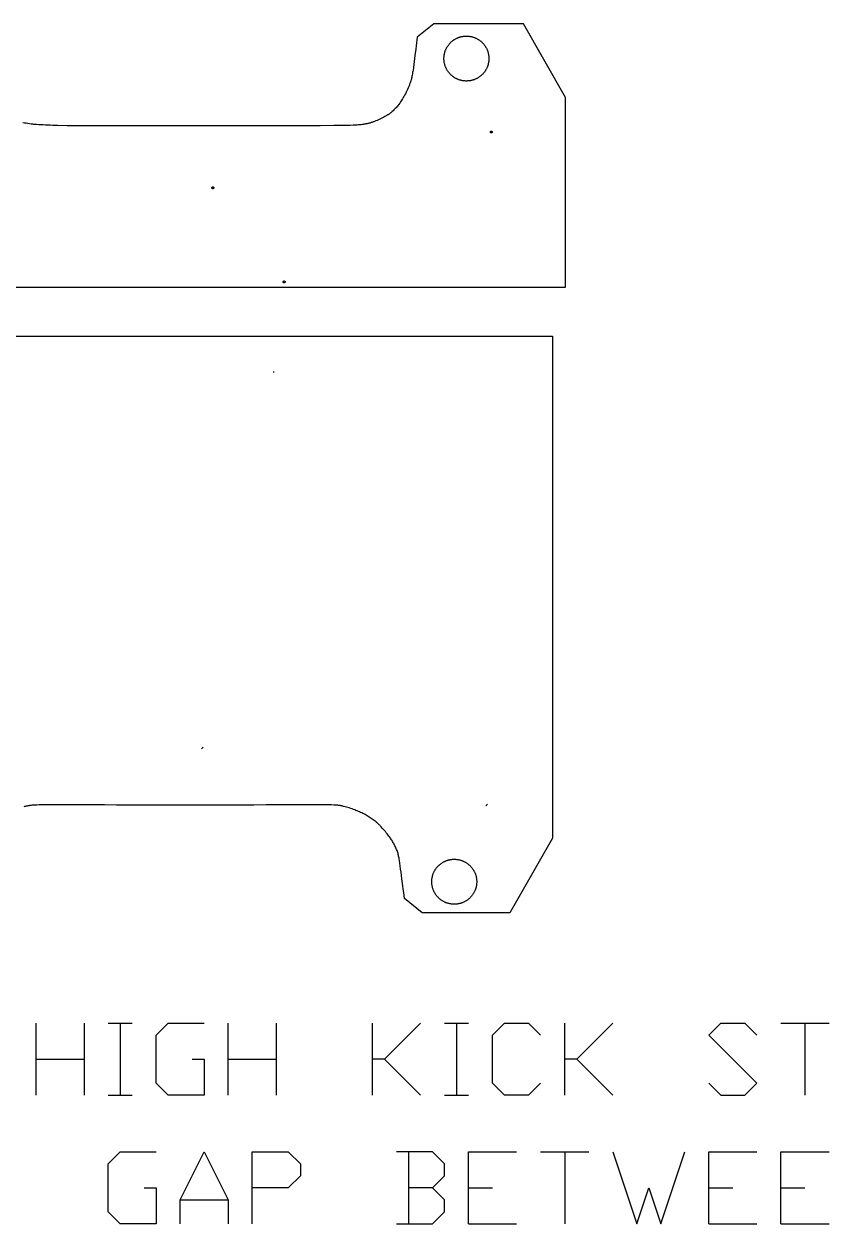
# Model space of a CAD drawing. Extents: x -900 to 7408, y -3188 to 1710.
# Drawn here: x 1673 to 3375, y -3188 to -653 of the extents above; entities that cross this region are included whole.
import ezdxf

# ---------------------------------------------------------------- set-up
doc = ezdxf.new("R2010")
doc.units = 0
doc.layers.add('Default_Layer', color=1, linetype='CONTINUOUS')

msp = doc.modelspace()

# ---------------------------------------------------------------- linework, layer by layer
at = {"layer": 'Default_Layer'}
for points in [[(1355.8, -1208.6), (1843.2, -1208.6), (2330.6, -1208.6), (2818, -1208.6), (2818, -808.3), (2729.2, -652.8), (2540, -652.8), (2504.8, -680.8), (2503.9, -686.7), (2503.1, -692.9), (2502.3, -699.2), (2501.4, -705.8), (2499.8, -719), (2499, -725.6), (2498.2, -732), (2497.3, -738.3), (2496.5, -744.4), (2495.7, -750.2), (2495.2, -752.9), (2494.8, -755.6), (2494.4, -758.1), (2493.9, -760.6), (2493.5, -762.9), (2493.1, -765.1), (2492.6, -767.1), (2492.2, -769), (2491.7, -770.7), (2491.3, -772.3), (2490.8, -773.8), (2490.3, -775.3), (2489.7, -776.9), (2489.2, -778.4), (2488.6, -780), (2488, -781.5), (2487.4, -783.1), (2486.7, -784.7), (2486.1, -786.2), (2485.4, -787.8), (2484, -790.9), (2482.5, -794), (2481.1, -797.1), (2479.6, -800.1), (2478, -802.9), (2476.5, -805.7), (2475, -808.3), (2473.6, -810.8), (2472.1, -813.2), (2470.8, -815.3), (2469.5, -817.2), (2468.2, -819.1), (2466.9, -820.9), (2465.5, -822.7), (2464.2, -824.4), (2462.7, -826.2), (2461.3, -827.9), (2459.8, -829.6), (2458.3, -831.2), (2456.8, -832.8), (2455.2, -834.4), (2453.6, -836), (2451.9, -837.5), (2450.2, -838.9), (2448.5, -840.4), (2447.6, -841), (2446.7, -841.7), (2445.9, -842.4), (2445, -843), (2444, -843.7), (2443, -844.4), (2442, -845), (2441, -845.7), (2439.9, -846.4), (2438.7, -847), (2437.6, -847.7), (2436.4, -848.4), (2433.9, -849.8), (2431.3, -851.1), (2428.6, -852.5), (2425.8, -853.8), (2423, -855.1), (2420.1, -856.3), (2417.2, -857.5), (2414.3, -858.6), (2412.8, -859.2), (2411.4, -859.7), (2409.9, -860.2), (2408.5, -860.7), (2407.1, -861.1), (2405.6, -861.6), (2404.2, -862), (2402.9, -862.4), (2401.5, -862.8), (2400.1, -863.1), (2398.7, -863.4), (2397.3, -863.7), (2395.9, -864), (2394.5, -864.3), (2393.1, -864.5), (2391.7, -864.7), (2390.3, -865), (2388.9, -865.1), (2386, -865.5), (2383.2, -865.8), (2380.3, -866), (2377.5, -866.3), (2374.6, -866.4), (2371.7, -866.6), (2368.9, -866.7), (2363.1, -867), (2357.4, -867.3), (2356.3, -867.3), (2354.4, -867.3), (2348.5, -867.4), (2339.8, -867.5), (2328.6, -867.5), (2299.2, -867.7), (2261.9, -867.7), (2218.2, -867.8), (2169.8, -867.9), (2118.1, -867.9), (2064.7, -867.9), (2011.2, -867.9), (1959.1, -867.9), (1910.1, -867.9), (1865.6, -867.9), (1827.2, -867.8), (1796.5, -867.7), (1775, -867.7), (1768.3, -867.6), (1764.4, -867.6), (1744.4, -867.1), (1734, -866.9), (1728.8, -866.7), (1723.7, -866.5), (1718.7, -866.4), (1713.7, -866.1), (1709, -865.9), (1704.4, -865.6), (1700, -865.3), (1697.9, -865.1), (1695.9, -864.9), (1693.9, -864.8), (1692, -864.6), (1690.2, -864.3), (1688.5, -864.1), (1681.5, -863.2), (1678, -862.6), (1674.4, -862.1), (1670.9, -861.5)], [(354.3, -1312), (2790.4, -1312), (2790.4, -2372.9), (2700.6, -2530.6), (2515.2, -2530.6), (2477.8, -2500), (2476.9, -2493.8), (2476, -2487.2), (2475.1, -2480.3), (2474.2, -2473.2), (2472.3, -2458.8), (2470.4, -2444.5), (2469.5, -2437.7), (2468.6, -2431.3), (2467.7, -2425.3), (2466.9, -2419.7), (2466.5, -2417.2), (2466.1, -2414.8), (2465.7, -2412.7), (2465.3, -2410.7), (2465, -2408.9), (2464.6, -2407.3), (2464.3, -2405.9), (2464, -2404.8), (2463.3, -2402.7), (2462.6, -2400.7), (2461.9, -2398.7), (2461.1, -2396.7), (2460.3, -2394.8), (2459.4, -2392.8), (2458.6, -2390.9), (2457.6, -2389), (2456.7, -2387), (2455.7, -2385.2), (2454.7, -2383.3), (2453.6, -2381.4), (2452.5, -2379.6), (2451.4, -2377.8), (2450.3, -2376), (2449.1, -2374.2), (2447.8, -2372.3), (2446.4, -2370.3), (2444.8, -2368.1), (2443.1, -2365.9), (2441.2, -2363.5), (2439.2, -2361.1), (2437.2, -2358.6), (2435.1, -2356.1), (2432.9, -2353.6), (2430.7, -2351.1), (2428.5, -2348.7), (2426.2, -2346.4), (2425.2, -2345.3), (2424.1, -2344.2), (2423, -2343.2), (2421.9, -2342.1), (2420.9, -2341.1), (2419.8, -2340.2), (2418.8, -2339.3), (2417.8, -2338.4), (2415.8, -2336.8), (2413.8, -2335.2), (2411.7, -2333.7), (2409.6, -2332.1), (2407.5, -2330.7), (2405.3, -2329.3), (2403.1, -2327.9), (2400.9, -2326.5), (2398.7, -2325.2), (2396.4, -2323.9), (2394.2, -2322.7), (2391.9, -2321.5), (2389.6, -2320.3), (2387.2, -2319.2), (2384.9, -2318.1), (2382.6, -2317), (2380.1, -2315.9), (2377.6, -2314.9), (2375, -2313.8), (2372.4, -2312.8), (2369.6, -2311.8), (2366.8, -2310.8), (2363.9, -2309.8), (2361, -2308.8), (2358, -2307.9), (2355, -2307), (2352, -2306.2), (2349, -2305.5), (2347.5, -2305.1), (2346, -2304.8), (2344.5, -2304.5), (2343, -2304.1), (2341.5, -2303.9), (2340, -2303.6), (2338.5, -2303.3), (2337.1, -2303.1), (2336.2, -2303), (2335.1, -2302.9), (2333.7, -2302.8), (2332, -2302.7), (2330.1, -2302.6), (2328, -2302.6), (2323.1, -2302.4), (2317.3, -2302.3), (2310.6, -2302.2), (2303.2, -2302.2), (2295.1, -2302.1), (2286.3, -2302.1), (2276.8, -2302.1), (2256.3, -2302.1), (2233.9, -2302.1), (2210, -2302.2), (2185, -2302.3), (2159.3, -2302.5), (2107.6, -2302.8), (2082.3, -2302.9), (2058, -2303), (2035, -2303.1), (2013.8, -2303.1), (1992.6, -2303.1), (1969.7, -2303), (1945.5, -2302.9), (1920.4, -2302.8), (1869, -2302.5), (1843.5, -2302.3), (1818.7, -2302.2), (1794.9, -2302.1), (1772.5, -2302), (1752, -2302), (1742.5, -2302), (1733.7, -2302.1), (1725.5, -2302.1), (1718, -2302.2), (1711.2, -2302.3), (1705.3, -2302.4), (1700.2, -2302.5), (1698, -2302.6), (1696, -2302.7), (1694.3, -2302.8), (1692.8, -2302.9), (1691.5, -2303), (1690.5, -2303.1), (1688.8, -2303.3), (1687, -2303.6), (1685.2, -2303.9), (1683.5, -2304.2), (1681.7, -2304.5), (1679.9, -2304.8), (1678.1, -2305.2), (1676.3, -2305.6), (1674.5, -2306), (1672.7, -2306.4)], [(2199.9, -1387.4), (2202.1, -1387.4)], [(2048.6, -2183.9), (2052.3, -2180.2)], [(2652.8, -2301), (2649.3, -2304.6)], [(1698.7, -2915.4), (1698.7, -2763)], [(1800.3, -2763), (1800.3, -2915.4)], [(1851.1, -2763), (1901.9, -2763)], [(1876.5, -2763), (1876.5, -2915.4)], [(2028.9, -2839.2), (2054.3, -2839.2), (2054.3, -2915.4), (1978.1, -2915.4), (1952.7, -2890), (1952.7, -2788.4), (1978.1, -2763), (2054.3, -2763)], [(2105.1, -2915.4), (2105.1, -2763)], [(2206.7, -2763), (2206.7, -2915.4)], [(2409.9, -2915.4), (2409.9, -2763)], [(2511.5, -2763), (2435.3, -2839.2), (2409.9, -2839.2)], [(2562.3, -2763), (2613.1, -2763)], [(2587.7, -2763), (2587.7, -2915.4)], [(2765.5, -2890), (2740.1, -2915.4), (2689.3, -2915.4), (2663.9, -2890), (2663.9, -2788.4), (2689.3, -2763), (2740.1, -2763), (2765.5, -2788.4)], [(2816.3, -2915.4), (2816.3, -2763)], [(2917.9, -2763), (2841.7, -2839.2), (2816.3, -2839.2)], [(3121.1, -2890), (3146.5, -2915.4), (3197.3, -2915.4), (3222.7, -2890), (3121.1, -2788.4), (3146.5, -2763), (3197.3, -2763), (3222.7, -2788.4)], [(3273.5, -2763), (3375.1, -2763)], [(3324.3, -2763), (3324.3, -2915.4)], [(1698.7, -2839.2), (1800.3, -2839.2)], [(2105.1, -2839.2), (2206.7, -2839.2)], [(2435.3, -2839.2), (2511.5, -2915.4)], [(2841.7, -2839.2), (2917.9, -2915.4)], [(1851.1, -2915.4), (1901.9, -2915.4)], [(2562.3, -2915.4), (2613.1, -2915.4)], [(1927.3, -3111.3), (1952.7, -3111.3), (1952.7, -3187.5), (1876.5, -3187.5), (1851.1, -3162.1), (1851.1, -3060.5), (1876.5, -3035.1), (1952.7, -3035.1)], [(2003.5, -3187.5), (2003.5, -3136.7), (2054.3, -3035.1), (2105.1, -3136.7), (2105.1, -3187.5)], [(2155.9, -3187.5), (2155.9, -3035.1), (2232.1, -3035.1), (2257.5, -3060.5), (2257.5, -3085.9), (2232.1, -3111.3), (2155.9, -3111.3)], [(2536.9, -3111.3), (2562.3, -3085.9), (2562.3, -3060.5), (2536.9, -3035.1), (2460.7, -3035.1)], [(2486.1, -3035.1), (2486.1, -3187.5)], [(2613.1, -3187.5), (2613.1, -3035.1), (2714.7, -3035.1)], [(2765.5, -3035.1), (2867.1, -3035.1)], [(2816.3, -3035.1), (2816.3, -3187.5)], [(2917.9, -3035.1), (2968.7, -3187.5), (2994.1, -3111.3), (3019.5, -3187.5), (3070.3, -3035.1)], [(3121.1, -3187.5), (3121.1, -3035.1), (3222.7, -3035.1)], [(3273.5, -3187.5), (3273.5, -3035.1), (3375.1, -3035.1)], [(2460.7, -3187.5), (2536.9, -3187.5), (2562.3, -3162.1), (2562.3, -3136.7), (2536.9, -3111.3), (2486.1, -3111.3)], [(2613.1, -3111.3), (2663.9, -3111.3)], [(3121.1, -3111.3), (3171.9, -3111.3)], [(3273.5, -3111.3), (3324.3, -3111.3)], [(2003.5, -3136.7), (2105.1, -3136.7)], [(2613.1, -3187.5), (2714.7, -3187.5)], [(3121.1, -3187.5), (3222.7, -3187.5)], [(3273.5, -3187.5), (3375.1, -3187.5)]]:
    msp.add_lwpolyline(points, dxfattribs=at)
for points in [[(2561.1, -725.8), (2561.1, -724.6), (2561.1, -723.4), (2561.2, -722.2), (2561.3, -721), (2561.5, -719.8), (2561.6, -718.6), (2561.8, -717.4), (2562, -716.2), (2562.3, -715.1), (2562.6, -713.9), (2562.9, -712.8), (2563.2, -711.7), (2563.6, -710.6), (2564, -709.5), (2564.4, -708.4), (2564.8, -707.3), (2565.3, -706.3), (2565.8, -705.2), (2566.3, -704.2), (2566.8, -703.2), (2567.4, -702.2), (2567.9, -701.2), (2568.6, -700.2), (2569.2, -699.3), (2569.8, -698.3), (2570.5, -697.4), (2571.2, -696.5), (2571.9, -695.6), (2572.7, -694.7), (2573.4, -693.9), (2574.2, -693), (2575, -692.2), (2575.8, -691.4), (2576.6, -690.6), (2577.5, -689.9), (2578.4, -689.2), (2579.2, -688.4), (2580.2, -687.7), (2581.1, -687.1), (2582, -686.4), (2583, -685.8), (2583.9, -685.2), (2584.9, -684.6), (2585.9, -684), (2586.9, -683.5), (2588, -683), (2589, -682.5), (2590.1, -682), (2591.2, -681.6), (2592.2, -681.2), (2593.3, -680.8), (2594.4, -680.4), (2595.6, -680.1), (2596.7, -679.8), (2597.8, -679.5), (2599, -679.3), (2600.2, -679.1), (2601.3, -678.9), (2602.5, -678.7), (2603.7, -678.6), (2604.9, -678.4), (2606.1, -678.4), (2607.3, -678.3), (2608.6, -678.3), (2609.8, -678.3), (2611, -678.4), (2612.2, -678.4), (2613.4, -678.6), (2614.6, -678.7), (2615.8, -678.9), (2617, -679.1), (2618.1, -679.3), (2619.3, -679.5), (2620.4, -679.8), (2621.6, -680.1), (2622.7, -680.4), (2623.8, -680.8), (2624.9, -681.2), (2626, -681.6), (2627.1, -682), (2628.1, -682.5), (2629.2, -683), (2630.2, -683.5), (2631.2, -684), (2632.2, -684.6), (2633.2, -685.2), (2634.2, -685.8), (2635.1, -686.4), (2636.1, -687.1), (2637, -687.7), (2637.9, -688.4), (2638.8, -689.2), (2639.7, -689.9), (2640.5, -690.6), (2641.3, -691.4), (2642.2, -692.2), (2643, -693), (2643.7, -693.9), (2644.5, -694.7), (2645.2, -695.6), (2645.9, -696.5), (2646.6, -697.4), (2647.3, -698.3), (2648, -699.3), (2648.6, -700.2), (2649.2, -701.2), (2649.8, -702.2), (2650.3, -703.2), (2650.9, -704.2), (2651.4, -705.2), (2651.9, -706.3), (2652.3, -707.3), (2652.8, -708.4), (2653.2, -709.5), (2653.6, -710.6), (2653.9, -711.7), (2654.3, -712.8), (2654.6, -713.9), (2654.9, -715.1), (2655.1, -716.2), (2655.3, -717.4), (2655.5, -718.6), (2655.7, -719.8), (2655.8, -721), (2655.9, -722.2), (2656, -723.4), (2656.1, -724.6), (2656.1, -725.8), (2656.1, -727), (2656, -728.3), (2655.9, -729.5), (2655.8, -730.7), (2655.7, -731.9), (2655.5, -733), (2655.3, -734.2), (2655.1, -735.4), (2654.9, -736.5), (2654.6, -737.7), (2654.3, -738.8), (2653.9, -739.9), (2653.6, -741), (2653.2, -742.1), (2652.8, -743.2), (2652.3, -744.3), (2651.9, -745.4), (2651.4, -746.4), (2650.9, -747.4), (2650.3, -748.5), (2649.8, -749.5), (2649.2, -750.4), (2648.6, -751.4), (2648, -752.4), (2647.3, -753.3), (2646.6, -754.2), (2645.9, -755.1), (2645.2, -756), (2644.5, -756.9), (2643.7, -757.7), (2643, -758.6), (2642.2, -759.4), (2641.3, -760.2), (2640.5, -761), (2639.7, -761.7), (2638.8, -762.5), (2637.9, -763.2), (2637, -763.9), (2636.1, -764.5), (2635.1, -765.2), (2634.2, -765.8), (2633.2, -766.4), (2632.2, -767), (2631.2, -767.6), (2630.2, -768.1), (2629.2, -768.6), (2628.1, -769.1), (2627.1, -769.6), (2626, -770), (2624.9, -770.4), (2623.8, -770.8), (2622.7, -771.2), (2621.6, -771.5), (2620.4, -771.8), (2619.3, -772.1), (2618.1, -772.3), (2617, -772.6), (2615.8, -772.8), (2614.6, -772.9), (2613.4, -773.1), (2612.2, -773.2), (2611, -773.2), (2609.8, -773.3), (2608.6, -773.3), (2607.3, -773.3), (2606.1, -773.2), (2604.9, -773.2), (2603.7, -773.1), (2602.5, -772.9), (2601.3, -772.8), (2600.2, -772.6), (2599, -772.3), (2597.8, -772.1), (2596.7, -771.8), (2595.6, -771.5), (2594.4, -771.2), (2593.3, -770.8), (2592.2, -770.4), (2591.2, -770), (2590.1, -769.6), (2589, -769.1), (2588, -768.6), (2586.9, -768.1), (2585.9, -767.6), (2584.9, -767), (2583.9, -766.4), (2583, -765.8), (2582, -765.2), (2581.1, -764.5), (2580.2, -763.9), (2579.2, -763.2), (2578.4, -762.5), (2577.5, -761.7), (2576.6, -761), (2575.8, -760.2), (2575, -759.4), (2574.2, -758.6), (2573.4, -757.7), (2572.7, -756.9), (2571.9, -756), (2571.2, -755.1), (2570.5, -754.2), (2569.8, -753.3), (2569.2, -752.4), (2568.6, -751.4), (2567.9, -750.4), (2567.4, -749.5), (2566.8, -748.5), (2566.3, -747.4), (2565.8, -746.4), (2565.3, -745.4), (2564.8, -744.3), (2564.4, -743.2), (2564, -742.1), (2563.6, -741), (2563.2, -739.9), (2562.9, -738.8), (2562.6, -737.7), (2562.3, -736.5), (2562, -735.4), (2561.8, -734.2), (2561.6, -733), (2561.5, -731.9), (2561.3, -730.7), (2561.2, -729.5), (2561.1, -728.3), (2561.1, -727), (2561.1, -725.8)], [(2659.2, -881), (2659.2, -880.8), (2659.2, -880.6), (2659.3, -880.4), (2659.4, -880.2), (2659.4, -880), (2659.5, -879.8), (2659.7, -879.7), (2659.8, -879.6), (2659.9, -879.4), (2660.1, -879.3), (2660.2, -879.2), (2660.4, -879.1), (2660.6, -879.1), (2660.8, -879), (2661, -879), (2661.2, -879), (2661.4, -879), (2661.6, -879), (2661.8, -879.1), (2662, -879.1), (2662.2, -879.2), (2662.3, -879.3), (2662.5, -879.4), (2662.6, -879.6), (2662.7, -879.7), (2662.9, -879.8), (2663, -880), (2663, -880.2), (2663.1, -880.4), (2663.2, -880.6), (2663.2, -880.8), (2663.2, -881), (2663.2, -881.2), (2663.2, -881.4), (2663.1, -881.6), (2663, -881.7), (2663, -881.9), (2662.9, -882.1), (2662.7, -882.2), (2662.6, -882.4), (2662.5, -882.5), (2662.3, -882.6), (2662.2, -882.7), (2662, -882.8), (2661.8, -882.9), (2661.6, -882.9), (2661.4, -883), (2661.2, -883), (2661, -883), (2660.8, -882.9), (2660.6, -882.9), (2660.4, -882.8), (2660.2, -882.7), (2660.1, -882.6), (2659.9, -882.5), (2659.8, -882.4), (2659.7, -882.2), (2659.5, -882.1), (2659.4, -881.9), (2659.4, -881.7), (2659.3, -881.6), (2659.2, -881.4), (2659.2, -881.2), (2659.2, -881)], [(2070.6, -998.9), (2070.6, -998.7), (2070.6, -998.5), (2070.6, -998.3), (2070.7, -998.1), (2070.8, -997.9), (2070.9, -997.8), (2071, -997.6), (2071.1, -997.5), (2071.3, -997.3), (2071.4, -997.2), (2071.6, -997.1), (2071.8, -997), (2072, -997), (2072.2, -996.9), (2072.4, -996.9), (2072.6, -996.9), (2072.8, -996.9), (2073, -996.9), (2073.2, -997), (2073.3, -997), (2073.5, -997.1), (2073.7, -997.2), (2073.8, -997.3), (2074, -997.5), (2074.1, -997.6), (2074.2, -997.8), (2074.3, -997.9), (2074.4, -998.1), (2074.5, -998.3), (2074.5, -998.5), (2074.5, -998.7), (2074.6, -998.9), (2074.5, -999.1), (2074.5, -999.3), (2074.5, -999.5), (2074.4, -999.7), (2074.3, -999.8), (2074.2, -1000), (2074.1, -1000.2), (2074, -1000.3), (2073.8, -1000.4), (2073.7, -1000.5), (2073.5, -1000.6), (2073.3, -1000.7), (2073.2, -1000.8), (2073, -1000.8), (2072.8, -1000.9), (2072.6, -1000.9), (2072.4, -1000.9), (2072.2, -1000.8), (2072, -1000.8), (2071.8, -1000.7), (2071.6, -1000.6), (2071.4, -1000.5), (2071.3, -1000.4), (2071.1, -1000.3), (2071, -1000.2), (2070.9, -1000), (2070.8, -999.8), (2070.7, -999.7), (2070.6, -999.5), (2070.6, -999.3), (2070.6, -999.1), (2070.6, -998.9)], [(2221.2, -1197.6), (2221.2, -1197.4), (2221.2, -1197.2), (2221.3, -1197), (2221.4, -1196.8), (2221.4, -1196.6), (2221.5, -1196.5), (2221.7, -1196.3), (2221.8, -1196.2), (2221.9, -1196), (2222.1, -1195.9), (2222.3, -1195.8), (2222.4, -1195.7), (2222.6, -1195.7), (2222.8, -1195.6), (2223, -1195.6), (2223.2, -1195.6), (2223.4, -1195.6), (2223.6, -1195.6), (2223.8, -1195.7), (2224, -1195.7), (2224.2, -1195.8), (2224.3, -1195.9), (2224.5, -1196), (2224.6, -1196.2), (2224.7, -1196.3), (2224.9, -1196.5), (2225, -1196.6), (2225, -1196.8), (2225.1, -1197), (2225.2, -1197.2), (2225.2, -1197.4), (2225.2, -1197.6), (2225.2, -1197.8), (2225.2, -1198), (2225.1, -1198.2), (2225, -1198.4), (2225, -1198.5), (2224.9, -1198.7), (2224.7, -1198.9), (2224.6, -1199), (2224.5, -1199.1), (2224.3, -1199.2), (2224.2, -1199.3), (2224, -1199.4), (2223.8, -1199.5), (2223.6, -1199.5), (2223.4, -1199.6), (2223.2, -1199.6), (2223, -1199.6), (2222.8, -1199.5), (2222.6, -1199.5), (2222.4, -1199.4), (2222.3, -1199.3), (2222.1, -1199.2), (2221.9, -1199.1), (2221.8, -1199), (2221.7, -1198.9), (2221.5, -1198.7), (2221.4, -1198.5), (2221.4, -1198.4), (2221.3, -1198.2), (2221.2, -1198), (2221.2, -1197.8), (2221.2, -1197.6)], [(2630.4, -2464.6), (2630.3, -2465.8), (2630.3, -2467), (2630.2, -2468.2), (2630.1, -2469.4), (2630, -2470.6), (2629.8, -2471.8), (2629.6, -2473), (2629.4, -2474.2), (2629.1, -2475.3), (2628.9, -2476.5), (2628.5, -2477.6), (2628.2, -2478.7), (2627.9, -2479.8), (2627.5, -2480.9), (2627.1, -2482), (2626.6, -2483.1), (2626.2, -2484.1), (2625.7, -2485.2), (2625.2, -2486.2), (2624.6, -2487.2), (2624.1, -2488.2), (2623.5, -2489.2), (2622.9, -2490.2), (2622.2, -2491.1), (2621.6, -2492.1), (2620.9, -2493), (2620.2, -2493.9), (2619.5, -2494.8), (2618.8, -2495.7), (2618, -2496.5), (2617.2, -2497.4), (2616.4, -2498.2), (2615.6, -2499), (2614.8, -2499.7), (2613.9, -2500.5), (2613.1, -2501.2), (2612.2, -2501.9), (2611.3, -2502.6), (2610.3, -2503.3), (2609.4, -2504), (2608.5, -2504.6), (2607.5, -2505.2), (2606.5, -2505.8), (2605.5, -2506.3), (2604.5, -2506.9), (2603.4, -2507.4), (2602.4, -2507.9), (2601.3, -2508.3), (2600.3, -2508.8), (2599.2, -2509.2), (2598.1, -2509.6), (2597, -2509.9), (2595.9, -2510.3), (2594.7, -2510.6), (2593.6, -2510.9), (2592.4, -2511.1), (2591.3, -2511.3), (2590.1, -2511.5), (2588.9, -2511.7), (2587.7, -2511.8), (2586.5, -2511.9), (2585.3, -2512), (2584.1, -2512.1), (2582.9, -2512.1), (2581.6, -2512.1), (2580.4, -2512), (2579.2, -2511.9), (2578, -2511.8), (2576.8, -2511.7), (2575.6, -2511.5), (2574.4, -2511.3), (2573.3, -2511.1), (2572.1, -2510.9), (2571, -2510.6), (2569.8, -2510.3), (2568.7, -2509.9), (2567.6, -2509.6), (2566.5, -2509.2), (2565.4, -2508.8), (2564.4, -2508.3), (2563.3, -2507.9), (2562.3, -2507.4), (2561.2, -2506.9), (2560.2, -2506.3), (2559.2, -2505.8), (2558.2, -2505.2), (2557.2, -2504.6), (2556.3, -2504), (2555.4, -2503.3), (2554.4, -2502.6), (2553.5, -2501.9), (2552.6, -2501.2), (2551.8, -2500.5), (2550.9, -2499.7), (2550.1, -2499), (2549.3, -2498.2), (2548.5, -2497.4), (2547.7, -2496.5), (2546.9, -2495.7), (2546.2, -2494.8), (2545.5, -2493.9), (2544.8, -2493), (2544.1, -2492.1), (2543.5, -2491.1), (2542.8, -2490.2), (2542.2, -2489.2), (2541.6, -2488.2), (2541.1, -2487.2), (2540.5, -2486.2), (2540, -2485.2), (2539.5, -2484.1), (2539.1, -2483.1), (2538.6, -2482), (2538.2, -2480.9), (2537.8, -2479.8), (2537.5, -2478.7), (2537.2, -2477.6), (2536.8, -2476.5), (2536.6, -2475.3), (2536.3, -2474.2), (2536.1, -2473), (2535.9, -2471.8), (2535.7, -2470.6), (2535.6, -2469.4), (2535.5, -2468.2), (2535.4, -2467), (2535.4, -2465.8), (2535.4, -2464.6), (2535.4, -2463.4), (2535.4, -2462.1), (2535.5, -2460.9), (2535.6, -2459.7), (2535.7, -2458.5), (2535.9, -2457.3), (2536.1, -2456.2), (2536.3, -2455), (2536.6, -2453.9), (2536.8, -2452.7), (2537.2, -2451.6), (2537.5, -2450.5), (2537.8, -2449.3), (2538.2, -2448.2), (2538.6, -2447.2), (2539.1, -2446.1), (2539.5, -2445), (2540, -2444), (2540.5, -2443), (2541.1, -2441.9), (2541.6, -2440.9), (2542.2, -2439.9), (2542.8, -2439), (2543.5, -2438), (2544.1, -2437.1), (2544.8, -2436.2), (2545.5, -2435.3), (2546.2, -2434.4), (2546.9, -2433.5), (2547.7, -2432.6), (2548.5, -2431.8), (2549.3, -2431), (2550.1, -2430.2), (2550.9, -2429.4), (2551.8, -2428.7), (2552.6, -2427.9), (2553.5, -2427.2), (2554.4, -2426.5), (2555.4, -2425.8), (2556.3, -2425.2), (2557.2, -2424.6), (2558.2, -2424), (2559.2, -2423.4), (2560.2, -2422.8), (2561.2, -2422.3), (2562.3, -2421.8), (2563.3, -2421.3), (2564.4, -2420.8), (2565.4, -2420.4), (2566.5, -2420), (2567.6, -2419.6), (2568.7, -2419.2), (2569.8, -2418.9), (2571, -2418.6), (2572.1, -2418.3), (2573.3, -2418), (2574.4, -2417.8), (2575.6, -2417.6), (2576.8, -2417.5), (2578, -2417.3), (2579.2, -2417.2), (2580.4, -2417.1), (2581.6, -2417.1), (2582.9, -2417.1), (2584.1, -2417.1), (2585.3, -2417.1), (2586.5, -2417.2), (2587.7, -2417.3), (2588.9, -2417.5), (2590.1, -2417.6), (2591.3, -2417.8), (2592.4, -2418), (2593.6, -2418.3), (2594.7, -2418.6), (2595.9, -2418.9), (2597, -2419.2), (2598.1, -2419.6), (2599.2, -2420), (2600.3, -2420.4), (2601.3, -2420.8), (2602.4, -2421.3), (2603.4, -2421.8), (2604.5, -2422.3), (2605.5, -2422.8), (2606.5, -2423.4), (2607.5, -2424), (2608.5, -2424.6), (2609.4, -2425.2), (2610.3, -2425.8), (2611.3, -2426.5), (2612.2, -2427.2), (2613.1, -2427.9), (2613.9, -2428.7), (2614.8, -2429.4), (2615.6, -2430.2), (2616.4, -2431), (2617.2, -2431.8), (2618, -2432.6), (2618.8, -2433.5), (2619.5, -2434.4), (2620.2, -2435.3), (2620.9, -2436.2), (2621.6, -2437.1), (2622.2, -2438), (2622.9, -2439), (2623.5, -2439.9), (2624.1, -2440.9), (2624.6, -2441.9), (2625.2, -2443), (2625.7, -2444), (2626.2, -2445), (2626.6, -2446.1), (2627.1, -2447.2), (2627.5, -2448.2), (2627.9, -2449.3), (2628.2, -2450.5), (2628.5, -2451.6), (2628.9, -2452.7), (2629.1, -2453.9), (2629.4, -2455), (2629.6, -2456.2), (2629.8, -2457.3), (2630, -2458.5), (2630.1, -2459.7), (2630.2, -2460.9), (2630.3, -2462.1), (2630.3, -2463.4), (2630.4, -2464.6)]]:
    msp.add_lwpolyline(points, close=True, dxfattribs=at)

doc.saveas('drawing.dxf')
